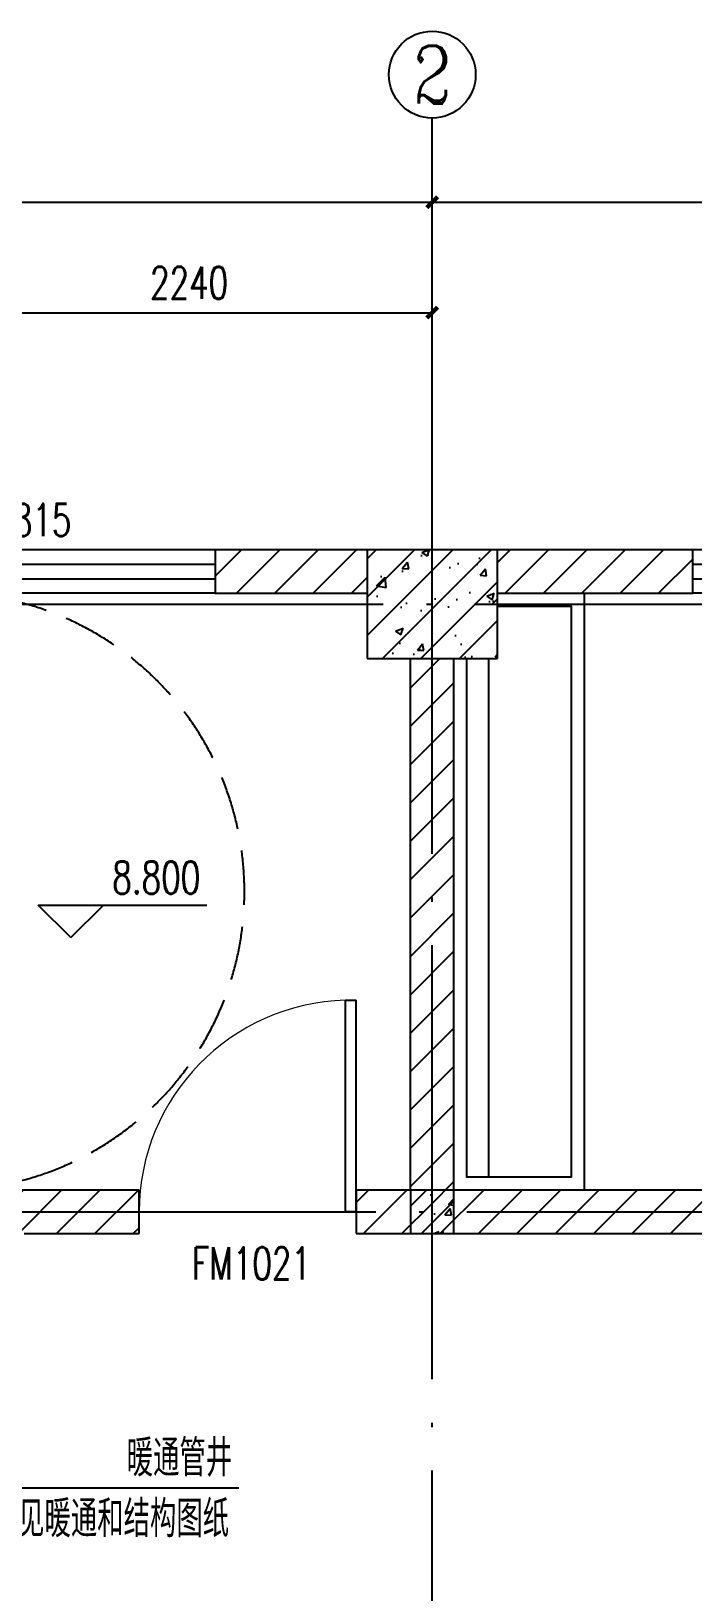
# Model space of a CAD drawing. Extents: x -93062 to 326984, y -142534 to 91021.
# Drawn here: x 154896 to 157944, y -25446 to -18257 of the extents above; entities that cross this region are included whole.
import ezdxf
from ezdxf.enums import TextEntityAlignment as Align

# ---------------------------------------------------------------- set-up
doc = ezdxf.new("R2010")
doc.units = 0
doc.header["$LTSCALE"] = 1000
doc.header["$MEASUREMENT"] = 0
doc.linetypes.add('DASH', pattern=[0.35, 0.25, -0.1])
doc.linetypes.add('DOTE', pattern=[2.42, 2, -0.2, 0.02, -0.2])
doc.layers.get('0').update_dxf_attribs({"color": 8})
doc.layers.get('Defpoints').update_dxf_attribs({"color": 8})
for name, color, linetype in [('AXIS', 8, 'Continuous'), ('AXIS_TEXT', 8, 'Continuous'), ('CENTRE LINE', 8, 'DOTE'), ('COLUMN', 8, 'Continuous'), ('DIM_ELEV', 8, 'Continuous'), ('DIM_LEAD', 8, 'Continuous'), ('DOTE', 8, 'DOTE'), ('LVTRY', 8, 'Continuous'), ('PUB_HATCH', 8, 'Continuous'), ('PUB_TEXT', 8, 'Continuous'), ('STAIR', 8, 'Continuous'), ('WALL', 8, 'Continuous'), ('WINDOW', 8, 'Continuous'), ('WINDOW_TEXT', 8, 'Continuous')]:
    doc.layers.add(name, color=color, linetype=linetype)
doc.styles.add('_TCH_AXIS', font='COMPLEX', dxfattribs={"bigfont": 'GBCBIG'})
doc.styles.add('_TCH_DIM', font='SIMPLEX', dxfattribs={"bigfont": 'GBCBIG'})
doc.styles.add('_TCH_DIM_T3', font='SIMPLEX', dxfattribs={"width": 0.705882, "bigfont": 'GBCBIG'})
doc.styles.add('_TCH_WINDOW', font='SIMPLEX', dxfattribs={"bigfont": 'GBCBIG'})
doc.dimstyles.new('_TCH_ARCH&&50', dxfattribs={"dimtxt": 148.75, "dimasz": 50, "dimexe": 125, "dimexo": 150, "dimgap": 63.125, "dimtad": 1, "dimdec": 0, "dimzin": 0, "dimdsep": 46, "dimtxsty": '_TCH_DIM_T3', "dimblk": 'ARCHTICK', "dimcen": 0.09, "dimazin": 2, "dimtfac": 1, "dimtdec": 0, "dimtix": 1, "dimtmove": 2, "dimatfit": 3, "dimfxl": 1, "dimtolj": 1, "dimtzin": 0, "dimarcsym": 0})
pattern_1 = [(45, (0, 0), (-88.38835, 88.38835), []), (50, (0, 0), (358.6301, -31.37607), [37.5, -412.5]), (355, (0, 0), (-69.3757, 376.0961), [30, -330]), (100.4514, (29.9, -2.6), (289.2547, 344.7198), [31.8701, -350.57106]), (46.1842, (0, 100), (533.6205, -82.7595), [56.25, -618.75]), (96.6356, (44.47, 93.1), (467.3314, 487.059), [47.8051, -525.8565]), (351.1842, (0, 100), (467.331, 487.0593), [45, -495]), (21, (50, 75), (298.4535, -201.30945), [37.5, -412.5]), (326, (50, 75), (121.6577, 362.575), [30, -330]), (71.4514, (74.87, 58.22), (420.1113, 161.26525), [31.8701, -350.57106]), (37.5, (0, 0), (6.07993, 166.44693), [0, -326, 0, -335, 0, -331.25]), (7.5, (0, 0), (131.53477, 197.20586), [0, -191, 0, -318.5, 0, -126.25]), (327.5, (-111.5, 0), (266.91122, -11.27744), [0, -125, 0, -390, 0, -517.5]), (317.5, (-161.5, 0), (291.5931, 50.0525), [0, -162.5, 0, -259, 0, -367.5])]
pattern_2 = [(45, (0, 89.76), (-88.38838, 88.38838), [])]

# ---------------------------------------------------------------- blocks, each defined once
blk = doc.blocks.new('_ArchTick')
at = {"color": 0, "linetype": 'ByBlock', "const_width": 0.4}
blk.add_lwpolyline([(-0.5, -0.5), (0.5, 0.5)], dxfattribs=at)
blk = doc.blocks.new('*D771')
at = {"layer": 'AXIS', "color": 0, "lineweight": -2, "transparency": 16777216}
for p, q in [((154503.2, -20048.5), (154503.2, -19428.6)), ((156743.2, -20048.5), (156743.2, -19428.6)), ((154503.2, -19553.6), (156743.2, -19553.6))]:
    blk.add_line(p, q, dxfattribs=at)
at = {"layer": 'Defpoints', "color": 0, "transparency": 16777216}
for p in [(156743.2, -19553.6), (154503.2, -20198.5), (156743.2, -20198.5)]:
    blk.add_point(p, dxfattribs=at)
at = {"layer": 'AXIS', "color": 0, "lineweight": -2, "transparency": 16777216, "xscale": 50, "yscale": 50, "zscale": 50, "rotation": 180}
blk.add_blockref('_ArchTick', (154503.2, -19553.6), dxfattribs=at)
at = {"layer": 'AXIS', "color": 0, "lineweight": -2, "transparency": 16777216, "xscale": 50, "yscale": 50, "zscale": 50}
blk.add_blockref('_ArchTick', (156743.2, -19553.6), dxfattribs=at)
at = {"layer": 'AXIS', "color": 0, "transparency": 16777216, "insert": (155623.2, -19416.1), "char_height": 148.75, "attachment_point": 5, "style": '_TCH_DIM_T3'}
blk.add_mtext('\\A1;2240', dxfattribs=at)
blk = doc.blocks.new('*D772')
at = {"layer": 'AXIS', "color": 0, "lineweight": -2, "transparency": 16777216}
for p, q in [((149643.2, -20048.5), (149643.2, -18920.1)), ((156743.2, -20048.5), (156743.2, -18920.1)), ((149643.2, -19045.1), (156743.2, -19045.1))]:
    blk.add_line(p, q, dxfattribs=at)
at = {"layer": 'Defpoints', "color": 0, "transparency": 16777216}
for p in [(156743.2, -19045.1), (149643.2, -20198.5), (156743.2, -20198.5)]:
    blk.add_point(p, dxfattribs=at)
at = {"layer": 'AXIS', "color": 0, "lineweight": -2, "transparency": 16777216, "xscale": 50, "yscale": 50, "zscale": 50, "rotation": 180}
blk.add_blockref('_ArchTick', (149643.2, -19045.1), dxfattribs=at)
at = {"layer": 'AXIS', "color": 0, "lineweight": -2, "transparency": 16777216, "xscale": 50, "yscale": 50, "zscale": 50}
blk.add_blockref('_ArchTick', (156743.2, -19045.1), dxfattribs=at)
at = {"layer": 'AXIS', "color": 0, "transparency": 16777216, "insert": (153193.2, -18907.6), "char_height": 148.75, "attachment_point": 5, "style": '_TCH_DIM_T3'}
blk.add_mtext('\\A1;7100', dxfattribs=at)
blk = doc.blocks.new('*D773')
at = {"layer": 'AXIS', "color": 0, "lineweight": -2, "transparency": 16777216}
for p, q in [((156743.2, -20048.5), (156743.2, -18920.1)), ((160193.2, -20048.5), (160193.2, -18920.1)), ((156743.2, -19045.1), (160193.2, -19045.1))]:
    blk.add_line(p, q, dxfattribs=at)
at = {"layer": 'Defpoints', "color": 0, "transparency": 16777216}
for p in [(160193.2, -19045.1), (156743.2, -20198.5), (160193.2, -20198.5)]:
    blk.add_point(p, dxfattribs=at)
at = {"layer": 'AXIS', "color": 0, "lineweight": -2, "transparency": 16777216, "xscale": 50, "yscale": 50, "zscale": 50, "rotation": 180}
blk.add_blockref('_ArchTick', (156743.2, -19045.1), dxfattribs=at)
at = {"layer": 'AXIS', "color": 0, "lineweight": -2, "transparency": 16777216, "xscale": 50, "yscale": 50, "zscale": 50}
blk.add_blockref('_ArchTick', (160193.2, -19045.1), dxfattribs=at)
at = {"layer": 'AXIS', "color": 0, "transparency": 16777216, "insert": (158468.2, -18907.6), "char_height": 148.75, "attachment_point": 5, "style": '_TCH_DIM_T3'}
blk.add_mtext('\\A1;3450', dxfattribs=at)
blk = doc.blocks.new('$TCHSYS$WIN2D')
for p, q in [((-0.5, 0.5), (0.5, 0.5)), ((0.5, 0.1667), (-0.5, 0.1667)), ((0.5, -0.1667), (-0.5, -0.1667)), ((-0.5, -0.5), (0.5, -0.5))]:
    blk.add_line(p, q)
blk = doc.blocks.new('$DorLib2D$00000001')
for p, q in [((0.45, 0.975), (0.5, 0.975)), ((0.45, 0), (0.45, 0.975)), ((0.5, 0), (0.5, 0.975)), ((0.5, 0), (0.45, 0))]:
    blk.add_line(p, q)
at = {"lineweight": 13}
blk.add_arc((0.475, 0), 0.975, 91.46928, 180, dxfattribs=at)

msp = doc.modelspace()

# ---------------------------------------------------------------- hatches: boundary and pattern name
at = {"layer": 'PUB_HATCH'}
h = msp.add_hatch(dxfattribs=at)
h.set_pattern_fill('普通砖', color=256, scale=50, style=0)
h.set_pattern_definition(pattern_2)
h.paths.add_polyline_path([(156443.2, -20845.9), (156443.2, -20645.9), (155743.5, -20645.9), (155743.5, -20845.9)])
h = msp.add_hatch(dxfattribs=at)
h.set_pattern_fill('钢筋混凝土', color=256, scale=50, style=0)
h.set_pattern_definition(pattern_1)
h.paths.add_polyline_path([(156443.2, -21145.9), (157043.2, -21145.9), (157043.2, -20645.9), (156443.2, -20645.9)])
h = msp.add_hatch(dxfattribs=at)
h.set_pattern_fill('普通砖', color=256, scale=50, style=0)
h.set_pattern_definition(pattern_2)
h.paths.add_polyline_path([(157043.2, -20645.9), (157043.2, -20845.9), (157943.2, -20845.9), (157943.2, -20645.9)])
h = msp.add_hatch(dxfattribs=at)
h.set_pattern_fill('普通砖', color=256, scale=50, style=0)
h.set_pattern_definition(pattern_2)
h.paths.add_polyline_path([(156843.2, -21145.9), (156643.2, -21145.9), (156643.2, -23595.9), (156743.2, -23662.6), (156843.2, -23595.9)])
h = msp.add_hatch(dxfattribs=at)
h.set_pattern_fill('普通砖', color=256, scale=50, style=0)
h.set_pattern_definition(pattern_2)
h.paths.add_polyline_path([(154863.2, -23795.9), (155393.2, -23795.9), (155393.2, -23595.9), (154803.2, -23595.9), (154803.2, -23729.3)])
h = msp.add_hatch(dxfattribs=at)
h.set_pattern_fill('普通砖', color=256, scale=50, style=0)
h.set_pattern_definition(pattern_2)
h.paths.add_polyline_path([(156643.2, -23595.9), (156393.2, -23595.9), (156393.2, -23795.9), (156743.2, -23795.9), (156743.2, -23662.6)])
h = msp.add_hatch(dxfattribs=at)
h.set_pattern_fill('钢筋混凝土', color=256, scale=50, style=0)
h.set_pattern_definition(pattern_1)
h.paths.add_polyline_path([(156643.2, -23595.9), (156643.2, -23795.9), (156843.2, -23795.9), (156843.2, -23595.9)])
h = msp.add_hatch(dxfattribs=at)
h.set_pattern_fill('普通砖', color=256, scale=50, style=0)
h.set_pattern_definition(pattern_2)
h.paths.add_polyline_path([(156743.2, -23795.9), (158843.2, -23795.9), (158843.2, -23595.9), (156843.2, -23595.9), (156743.2, -23662.6)])

# ---------------------------------------------------------------- linework, layer by layer
at = {"layer": 'AXIS'}
msp.add_line((156743.2, -19898.5), (156743.2, -18657), dxfattribs=at)
msp.add_circle((156743.2, -18457), 200, dxfattribs=at)
at = {"layer": 'CENTRE LINE'}
msp.add_line((149643.2, -23695.9), (161056, -23695.9), dxfattribs=at)
at = {"layer": 'COLUMN'}
for p, q in [((157043.2, -20645.9), (156443.2, -20645.9)), ((156443.2, -20645.9), (156443.2, -21145.9)), ((157043.2, -21145.9), (157043.2, -20645.9)), ((156443.2, -21145.9), (157043.2, -21145.9)), ((156643.2, -23595.9), (156643.2, -23795.9)), ((156843.2, -23595.9), (156643.2, -23595.9)), ((156843.2, -23795.9), (156843.2, -23595.9)), ((156643.2, -23795.9), (156843.2, -23795.9))]:
    msp.add_line(p, q, dxfattribs=at)
at = {"layer": 'DIM_ELEV'}
for p, q in [((155078, -22432.5), (154928, -22282.5)), ((154928, -22282.5), (155704.5, -22282.5)), ((155078, -22432.5), (155228, -22282.5))]:
    msp.add_line(p, q, dxfattribs=at)
at = {"layer": 'DIM_LEAD'}
msp.add_line((154649, -24967), (155851.5, -24967), dxfattribs=at)
at = {"layer": 'DOTE'}
msp.add_line((147257.5, -20895.9), (161056, -20895.9), dxfattribs=at)
msp.add_lwpolyline([(156743.2, -29307), (156743.2, -19898.5)], dxfattribs=at)
at = {"layer": 'LVTRY'}
for points in [[(157043.2, -20845.9), (157443.2, -20845.9), (157443.2, -23595.9), (156843.2, -23595.9), (156843.2, -21145.9)], [(157043.2, -20905.9), (157383.2, -20905.9), (157383.2, -23535.9), (156903.2, -23535.9), (156903.2, -21145.9)], [(157003.2, -21145.9), (157003.2, -23535.9)]]:
    msp.add_lwpolyline(points, dxfattribs=at)
at = {"layer": 'STAIR', "color": 251, "linetype": 'DASH'}
msp.add_arc((154503.2, -22220.9), 1375, 270, 90, dxfattribs=at)
at = {"layer": 'WALL'}
for p, q in [((156443.2, -20645.9), (155743.5, -20645.9)), ((155743.5, -20645.9), (155743.5, -20845.9)), ((157943.2, -20645.9), (157043.2, -20645.9)), ((157943.2, -20845.9), (157943.2, -20645.9)), ((155743.5, -20845.9), (156443.2, -20845.9)), ((157043.2, -20845.9), (157943.2, -20845.9)), ((156643.2, -23595.9), (156643.2, -21145.9)), ((156843.2, -23595.9), (156843.2, -21145.9)), ((155393.2, -23595.9), (154803.2, -23595.9)), ((155393.2, -23795.9), (155393.2, -23595.9)), ((156643.2, -23595.9), (156393.2, -23595.9)), ((156393.2, -23595.9), (156393.2, -23795.9)), ((158843.2, -23595.9), (156843.2, -23595.9)), ((154863.2, -23795.9), (155393.2, -23795.9)), ((156393.2, -23795.9), (156743.2, -23795.9)), ((156743.2, -23795.9), (158843.2, -23795.9))]:
    msp.add_line(p, q, dxfattribs=at)

# ---------------------------------------------------------------- block references
at = {"layer": 'WINDOW'}
ref = msp.add_blockref('$TCHSYS$WIN2D', (154843.5, -20745.9), dxfattribs=dict(at, xscale=1800, yscale=200, zscale=1800, rotation=180))
ref.add_attrib('A', 'C1815', (154626, -20582.8), dxfattribs={"layer": 'WINDOW_TEXT', "height": 148.75, "style": '_TCH_WINDOW', "width": 0.705882})
ref = msp.add_blockref('$TCHSYS$WIN2D', (158543.2, -20745.9), dxfattribs=dict(at, xscale=1200, yscale=200, zscale=1200, rotation=180))
ref.add_attrib('A', 'C1215', (158325.7, -20582.8), dxfattribs={"layer": 'WINDOW_TEXT', "height": 148.75, "style": '_TCH_WINDOW', "width": 0.705882})
ref = msp.add_blockref('$DorLib2D$00000001', (155893.2, -23695.9), dxfattribs=dict(at, xscale=1000, yscale=1000, zscale=1000))
ref.add_attrib('A', 'FM1021', (155635.7, -24007.8), dxfattribs={"layer": 'WINDOW_TEXT', "height": 148.75, "style": '_TCH_WINDOW', "width": 0.705882})

# ---------------------------------------------------------------- texts
at = {"layer": 'AXIS_TEXT', "style": '_TCH_AXIS'}
msp.add_text('2', height=266.3, dxfattribs=at).set_placement((156654.5, -18590.1), (156832, -18590.1), align=Align.FIT)
at = {"layer": 'PUB_TEXT', "style": '_TCH_DIM', "width": 0.705882}
msp.add_text('8.800', height=148.75, dxfattribs=at).set_placement((155269.5, -22230))
at = {"layer": 'PUB_TEXT', "style": '_TCH_DIM'}
for s, p in [('暖通管井', (155335.4, -24914.5)), ('详见暖通和结构图纸', (154713.6, -25194.5))]:
    msp.add_text(s, height=168.79, dxfattribs=at).set_placement(p)

# ---------------------------------------------------------------- dimensions: what is measured, and where the dimension line sits
at = {"layer": 'AXIS'}
for p1, p2, distance, picture, middle in [((149643.2, -20198.5), (156743.2, -20198.5), 1153.4, '*D772', (153193.2, -18907.6)), ((156743.2, -20198.5), (160193.2, -20198.5), 1153.4, '*D773', (158468.2, -18907.6)), ((154503.2, -20198.5), (156743.2, -20198.5), 644.9, '*D771', (155623.2, -19416.1))]:
    dim = msp.add_aligned_dim(p1=p1, p2=p2, distance=distance, dimstyle='_TCH_ARCH&&50', dxfattribs=at)
    dim.commit()
    dim.dimension.update_dxf_attribs({"geometry": picture, "text_midpoint": middle})

doc.saveas('drawing.dxf')
